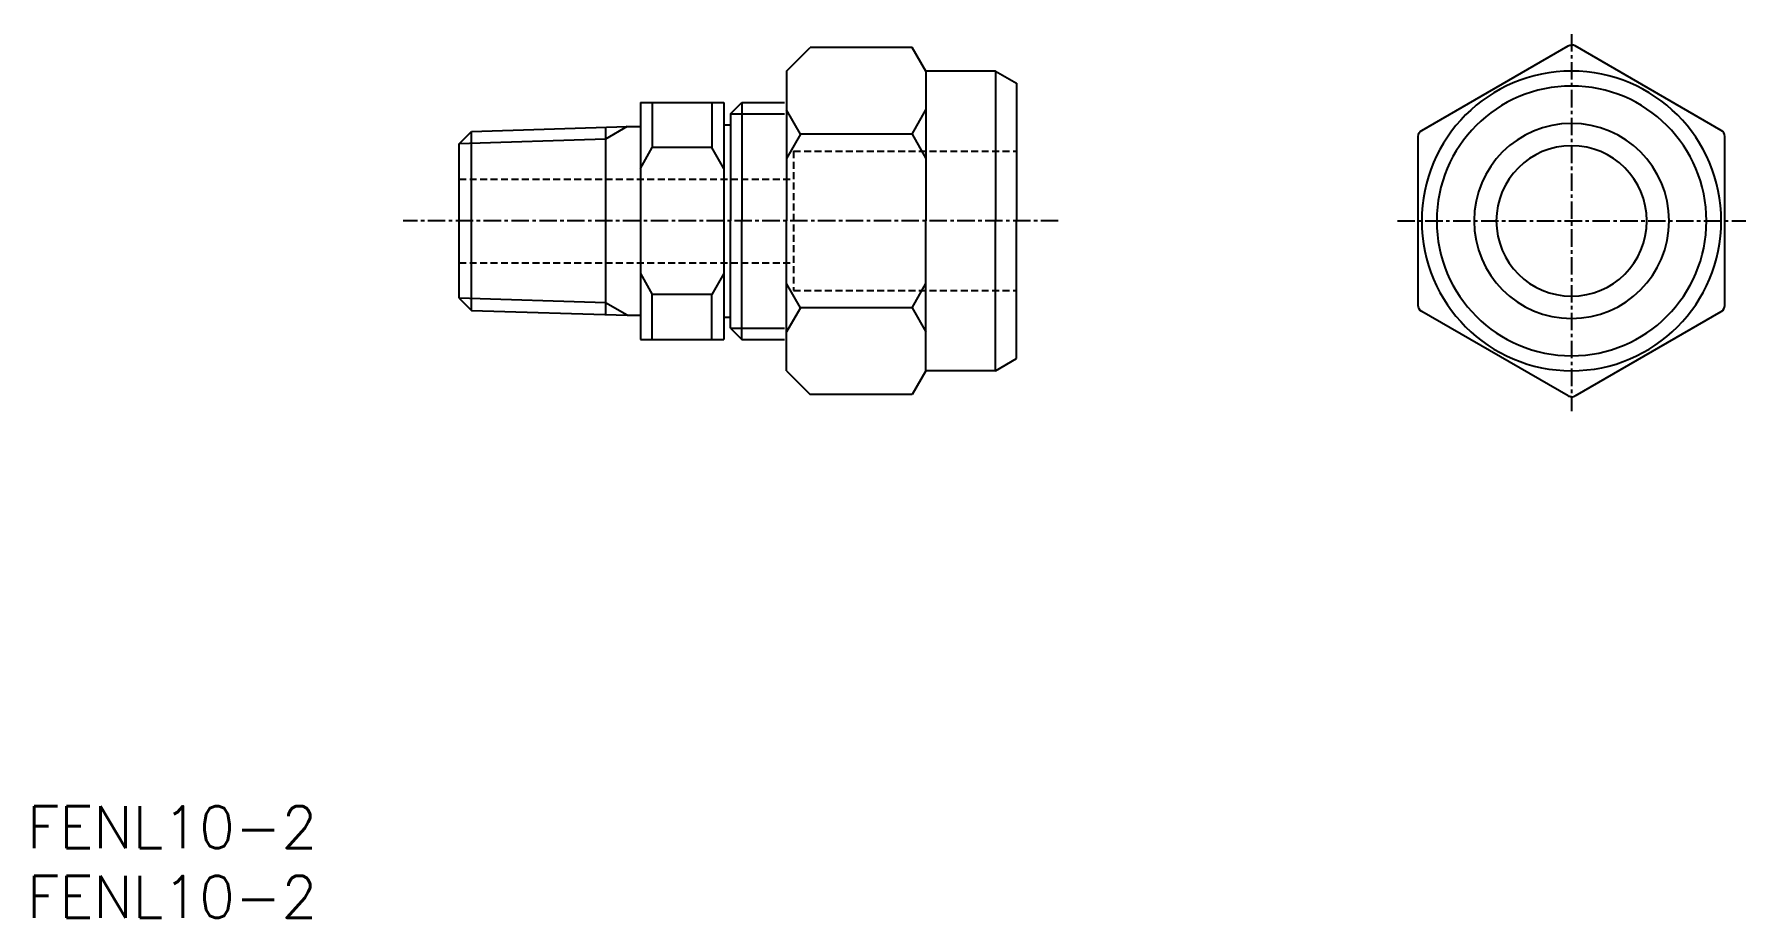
# Model space of a CAD drawing. Extents: x 1 to 123, y 0 to 63.
import ezdxf

# ---------------------------------------------------------------- set-up
doc = ezdxf.new("R2010")
doc.units = 0
doc.linetypes.add('CENTER', pattern=[2, 1.25, -0.25, 0.25, -0.25])
doc.linetypes.add('DASHED', pattern=[0.75, 0.5, -0.25])
doc.layers.get('0').update_dxf_attribs({"linetype": 'CONTINUOUS'})
doc.layers.add('CENTER', color=1, linetype='CENTER')
doc.styles.get("Standard").update_dxf_attribs({"font": 'txt.shx'})

# ---------------------------------------------------------------- blocks, each defined once
blk = doc.blocks.new('*U7')
at = {"color": 7, "linetype": 'CONTINUOUS'}
blk.add_text('FENL10-2', height=3, dxfattribs=at).set_placement((0, 0))
blk = doc.blocks.new('*U8')
at = {"color": 7, "linetype": 'CONTINUOUS'}
blk.add_text('FENL10-2', height=3, dxfattribs=at).set_placement((0, 5))

msp = doc.modelspace()

# ---------------------------------------------------------------- linework, layer by layer
at = {"color": 7, "linetype": 'CONTINUOUS'}
for p, q in [((54.52, 60.75), (56.22, 62.45)), ((63.53, 62.45), (56.22, 62.45)), ((64.52, 60.75), (63.53, 62.45)), ((54.52, 60.75), (54.52, 50)), ((69.52, 60.75), (64.52, 60.75)), ((64.52, 60.75), (64.52, 50)), ((69.52, 60.75), (71.02, 59.88)), ((69.52, 60.75), (69.52, 50)), ((71.02, 59.88), (71.02, 50)), ((44.02, 58.5), (50.02, 58.5)), ((44.02, 58.5), (44.02, 41.5)), ((44.88, 58.5), (44.88, 55.27)), ((49.15, 58.5), (49.15, 55.27)), ((50.02, 58.5), (50.02, 41.5)), ((50.5, 57.69), (51.31, 58.5)), ((51.31, 58.5), (51.31, 50)), ((51.31, 58.5), (54.36, 58.5)), ((55.52, 56.23), (54.52, 57.96)), ((63.52, 56.23), (64.52, 57.96)), ((31.89, 56.42), (43.07, 56.77)), ((41.52, 56.72), (41.52, 43.28)), ((43.07, 56.77), (44.02, 56.77)), ((44.02, 56.77), (44.02, 56.77)), ((44.02, 56.77), (44.02, 56.13)), ((50.02, 56.9), (50.5, 56.9)), ((50.5, 57.69), (50.5, 50)), ((31.02, 55.54), (31.89, 56.42)), ((31.02, 44.46), (31.02, 55.54)), ((31.89, 43.58), (31.89, 56.42)), ((55.52, 56.23), (54.52, 54.49)), ((63.52, 56.23), (55.52, 56.23)), ((63.52, 56.23), (64.52, 54.49)), ((44.02, 53.77), (44.88, 55.27)), ((49.15, 55.27), (44.88, 55.27)), ((50.02, 53.77), (49.15, 55.27)), ((50.5, 42.31), (50.5, 50)), ((51.31, 41.5), (51.31, 50)), ((54.52, 39.25), (54.52, 50)), ((64.52, 39.25), (64.52, 50)), ((69.52, 39.25), (69.52, 50)), ((71.02, 40.12), (71.02, 50)), ((44.02, 46.23), (44.88, 44.73)), ((50.02, 46.23), (49.15, 44.73)), ((55.52, 43.77), (54.52, 45.51)), ((63.52, 43.77), (64.52, 45.51)), ((31.02, 44.46), (31.89, 43.58)), ((44.88, 41.5), (44.88, 44.73)), ((49.15, 44.73), (44.88, 44.73)), ((49.15, 41.5), (49.15, 44.73)), ((31.89, 43.58), (43.07, 43.23)), ((43.07, 43.23), (44.02, 43.23)), ((50.02, 43.1), (50.5, 43.1)), ((55.52, 43.77), (54.52, 42.04)), ((63.52, 43.77), (55.52, 43.77)), ((63.52, 43.77), (64.52, 42.04)), ((50.5, 42.31), (51.31, 41.5)), ((44.02, 41.5), (50.02, 41.5)), ((51.31, 41.5), (54.36, 41.5)), ((69.52, 39.25), (71.02, 40.12)), ((54.52, 39.25), (56.22, 37.55)), ((64.52, 39.25), (63.53, 37.55)), ((69.52, 39.25), (64.52, 39.25)), ((63.53, 37.55), (56.22, 37.55))]:
    msp.add_line(p, q, dxfattribs=at)
at = {"color": 3, "linetype": 'CONTINUOUS'}
for p, q in [((43.07, 56.77), (41.52, 55.87)), ((50.5, 57.69), (54.36, 57.69)), ((41.52, 55.87), (31.02, 55.54)), ((41.52, 44.13), (31.02, 44.46)), ((43.07, 43.23), (41.52, 44.13)), ((50.5, 42.31), (54.36, 42.31))]:
    msp.add_line(p, q, dxfattribs=at)
at = {"color": 3, "linetype": 'DASHED'}
for p, q in [((55.02, 55), (55.02, 45)), ((55.02, 55), (71.02, 55)), ((31.02, 53), (55.02, 53)), ((31.02, 47), (55.02, 47)), ((55.02, 45), (71.02, 45))]:
    msp.add_line(p, q, dxfattribs=at)
at = {"color": 7, "linetype": 'CONTINUOUS'}
for points in [[(110.86, 37.38, -0.131652), (110.61, 37.44), (100.11, 43.5, -0.267949), (99.86, 43.94), (99.86, 56.06, -0.267949), (100.11, 56.5), (110.61, 62.56, -0.131652), (110.86, 62.62)], [(110.86, 37.38, 0.131652), (111.11, 37.44), (121.61, 43.5, 0.267949), (121.86, 43.94), (121.86, 56.06, 0.267949), (121.61, 56.5), (111.11, 62.56, 0.131652), (110.86, 62.62)]]:
    msp.add_lwpolyline(points, format="xyb", dxfattribs=at)
for radius, start, end in [(10.75, 90, 270), (10.75, 270, 90), (9.68, 90, 270), (9.68, 270, 90), (7, 90, 270), (7, 270, 90), (5.4, 90, 270), (5.4, 270, 90)]:
    msp.add_arc((110.86, 50), radius, start, end, dxfattribs=at)
at = {"layer": 'CENTER', "color": 1, "linetype": 'CENTER'}
for p, q in [((110.86, 63.4), (110.86, 36.34)), ((74.02, 50), (27, 50)), ((98.36, 50), (123.36, 50))]:
    msp.add_line(p, q, dxfattribs=at)

# ---------------------------------------------------------------- block references
at = {"color": 7, "linetype": 'CONTINUOUS'}
for name in ['*U8', '*U7']:
    msp.add_blockref(name, (0, 0), dxfattribs=at)

doc.saveas('drawing.dxf')
